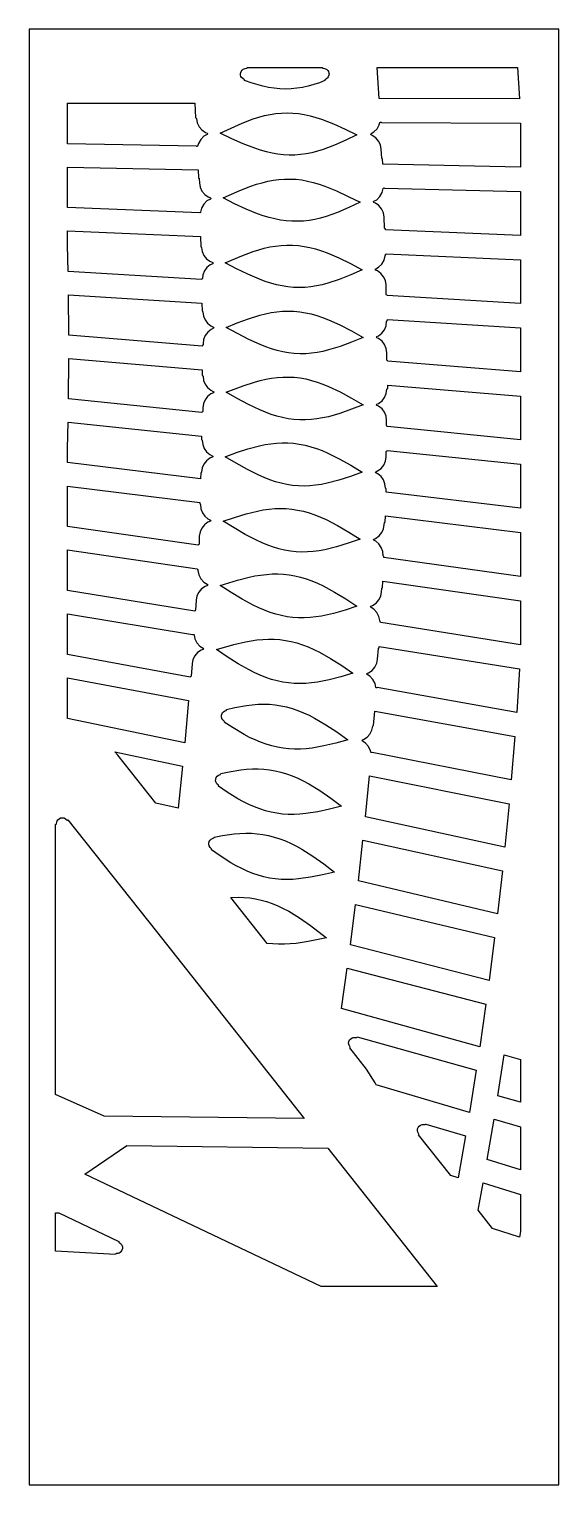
# Model space of a CAD drawing. Extents: x 0 to 400, y 0 to 1100.
import ezdxf

# ---------------------------------------------------------------- set-up
doc = ezdxf.new("R2010")
doc.units = 0
doc.layers.add('CUT', color=1, linetype='CONTINUOUS')
doc.layers.add('OUTLINE', color=7, linetype='CONTINUOUS')

msp = doc.modelspace()

# ---------------------------------------------------------------- linework, layer by layer
at = {"layer": 'CUT'}
for points in [[(223.48, 1061.78), (223.35, 1061.58), (223.36, 1061.13), (219.21, 1059.47), (214.99, 1058.06), (210.75, 1056.89), (206.49, 1055.95), (202.23, 1055.28), (197.95, 1054.87), (193.66, 1054.74), (189.35, 1054.88), (185.04, 1055.29), (180.7, 1055.95), (176.36, 1056.87), (167.64, 1059.36), (163.28, 1060.9), (162.68, 1061.14), (162.69, 1061.58), (162.57, 1061.77), (161.24, 1062.57), (160.35, 1063.52), (159.94, 1064.28), (159.68, 1065.11), (159.61, 1066.41), (159.78, 1067.25), (160.1, 1068.06), (160.86, 1069.1), (161.53, 1069.65), (162.3, 1070.07), (163.13, 1070.31), (164.24, 1070.45), (164.43, 1070.59), (164.59, 1071), (221.45, 1071), (221.61, 1070.59), (221.8, 1070.45), (222.91, 1070.31), (223.74, 1070.07), (224.85, 1069.4), (225.46, 1068.78), (225.94, 1068.06), (226.37, 1066.83), (226.45, 1065.98), (226.36, 1065.11), (225.91, 1063.89), (225.42, 1063.18), (224.8, 1062.57)], [(368.83, 1071), (370.39, 1047.28), (264.42, 1047.64), (262.9, 1071)], [(127.74, 1012.72), (127.24, 1011.48), (126.82, 1011.29), (126.59, 1011.32), (126.27, 1011.6), (29, 1013.4), (29, 1044.02), (125.05, 1044.05), (125.65, 1032.9), (126.04, 1032.79), (126.28, 1032.41), (126.88, 1029.18), (128.3, 1026.25), (130.41, 1023.78), (133.11, 1021.96), (134.54, 1021.41), (134.75, 1021.01), (134.73, 1020.79), (134.45, 1020.44), (131.97, 1019.02), (129.59, 1016.6), (127.96, 1013.61)], [(194.74, 1036.72), (199.05, 1036.57), (203.38, 1036.15), (207.73, 1035.46), (212.09, 1034.51), (216.48, 1033.32), (220.88, 1031.9), (229.73, 1028.49), (238.62, 1024.48), (247.54, 1020.14), (239.06, 1016.01), (230.59, 1012.2), (222.09, 1008.98), (217.84, 1007.67), (213.57, 1006.58), (209.3, 1005.73), (205.02, 1005.14), (200.73, 1004.82), (196.43, 1004.77), (192.12, 1005), (187.8, 1005.49), (183.47, 1006.25), (179.13, 1007.25), (174.8, 1008.48), (170.45, 1009.92), (161.74, 1013.32), (153.01, 1017.21), (144.29, 1021.34), (152.59, 1025.28), (160.91, 1028.98), (169.28, 1032.17), (173.48, 1033.51), (177.7, 1034.64), (181.93, 1035.54), (186.18, 1036.2), (190.45, 1036.59)], [(265.7, 1029.75), (266.01, 1029.48), (371, 1028.91), (371, 995.65), (267.09, 998.02), (266.89, 1001.95), (266.46, 1002.1), (266.26, 1002.52), (265.91, 1009.25), (265.31, 1012.48), (263.91, 1015.42), (261.79, 1017.89), (259.1, 1019.73), (258.19, 1020.09), (257.98, 1020.48), (258, 1020.71), (258.28, 1021.06), (260.38, 1022.27), (262.78, 1024.74), (264.4, 1027.77), (264.93, 1029.39), (265.24, 1029.73)], [(29, 965.15), (29, 995.71), (127.64, 993.69), (127.88, 987.46), (128.31, 987.3), (128.5, 986.88), (128.63, 983.73), (129.18, 980.51), (130.53, 977.56), (132.61, 975.07), (135.25, 973.21), (136.94, 972.54), (137.14, 972.14), (137.11, 971.91), (136.83, 971.57), (134.28, 970.16), (131.86, 967.74), (130.19, 964.76), (129.46, 961.68), (129.36, 961.46), (128.94, 961.22)], [(218.96, 982.91), (223.34, 981.41), (232.15, 977.81), (240.99, 973.63), (249.86, 969.12), (241.31, 965.16), (232.76, 961.53), (224.21, 958.48), (219.92, 957.25), (215.64, 956.25), (211.35, 955.49), (207.05, 954.99), (202.75, 954.76), (198.44, 954.8), (194.14, 955.11), (189.82, 955.69), (185.5, 956.53), (181.17, 957.62), (176.84, 958.94), (172.51, 960.46), (163.84, 964.03), (155.16, 968.1), (146.48, 972.41), (159.05, 977.98), (167.46, 981.28), (171.67, 982.72), (175.9, 983.97), (180.14, 985.02), (184.4, 985.83), (188.66, 986.4), (192.94, 986.7), (197.24, 986.74), (201.55, 986.51), (205.88, 986), (210.22, 985.22), (214.59, 984.19)], [(267.33, 979.5), (267.61, 979.88), (267.85, 979.96), (268.25, 979.84), (371, 977.29), (371, 944.08), (269.05, 948.39), (269.02, 949.08), (268.59, 949.24), (268.4, 949.66), (268.09, 957.98), (267.54, 961.21), (266.19, 964.16), (264.12, 966.66), (261.48, 968.53), (260.29, 969.02), (260.09, 969.42), (260.12, 969.64), (260.4, 969.99), (262.47, 971.12), (264.91, 973.53), (266.6, 976.51)], [(130.58, 911.28), (130.2, 911.14), (130.21, 910.86), (29.42, 916.93), (29, 936.81), (29, 947.48), (129.45, 943.32), (129.63, 935.56), (130.02, 935.43), (130.24, 935.05), (130.72, 931.89), (131.98, 928.97), (133.93, 926.47), (136.46, 924.55), (138.65, 923.6), (138.83, 923.18), (138.66, 922.75), (136.78, 921.87), (134.3, 919.9), (132.41, 917.36), (131.22, 914.43), (130.79, 911.66)], [(220.67, 932.5), (225.05, 930.91), (233.81, 927.14), (242.6, 922.78), (251.41, 918.1), (242.79, 914.31), (234.17, 910.86), (225.56, 907.99), (221.25, 906.85), (216.95, 905.94), (212.64, 905.27), (208.33, 904.85), (204.02, 904.7), (199.71, 904.83), (195.4, 905.23), (191.09, 905.9), (186.77, 906.82), (182.46, 908), (178.15, 909.4), (173.83, 911.01), (165.2, 914.75), (156.57, 918.99), (147.95, 923.47), (160.62, 928.78), (169.09, 931.92), (173.33, 933.26), (177.58, 934.43), (181.84, 935.39), (186.11, 936.11), (190.39, 936.59), (194.68, 936.82), (198.98, 936.77), (203.3, 936.44), (207.63, 935.85), (211.96, 934.99), (216.32, 933.87)], [(269.21, 929.82), (269.59, 929.95), (269.58, 930.22), (371, 925.73), (371, 892.55), (270.27, 898.76), (270.27, 898.96), (269.88, 899.08), (269.66, 899.47), (269.49, 906.71), (268.99, 909.94), (267.69, 912.9), (265.67, 915.41), (263.08, 917.32), (261.62, 917.94), (261.43, 918.35), (261.57, 918.77), (261.75, 918.91), (263.83, 920), (266.32, 922.38), (268.05, 925.33), (268.92, 928.69), (269, 929.43)], [(131.33, 861.37), (131.26, 861.11), (131.11, 860.94), (130.74, 860.81), (130.74, 860.53), (29.93, 868.71), (29.7, 899.25), (130.49, 892.97), (130.54, 886.95), (130.92, 886.82), (131.14, 886.44), (131.58, 883.21), (132.8, 880.26), (134.75, 877.73), (137.27, 875.77), (139.34, 874.84), (139.51, 874.42), (139.34, 874), (137.36, 873.09), (134.85, 871.11), (132.93, 868.54), (131.74, 865.57), (131.33, 862.36)], [(199.98, 886.81), (204.3, 886.4), (208.62, 885.72), (212.95, 884.77), (217.28, 883.56), (221.63, 882.11), (225.98, 880.43), (234.7, 876.49), (243.43, 871.96), (252.18, 867.1), (243.49, 863.5), (234.82, 860.22), (226.15, 857.54), (221.83, 856.48), (217.5, 855.66), (213.18, 855.07), (208.86, 854.74), (204.54, 854.69), (200.22, 854.9), (195.91, 855.38), (191.6, 856.14), (187.3, 857.15), (183, 858.41), (178.7, 859.9), (174.41, 861.59), (165.82, 865.51), (157.25, 869.92), (148.69, 874.56), (157.19, 877.97), (165.71, 881.15), (174.24, 883.83), (178.52, 884.91), (182.79, 885.78), (187.08, 886.42), (191.37, 886.81), (195.68, 886.95)], [(270.12, 879.67), (270.55, 879.84), (270.54, 880.61), (371, 874.21), (371, 841.05), (270.77, 849.18), (270.77, 849.37), (270.39, 849.49), (270.17, 849.88), (270.12, 855.47), (269.68, 858.69), (268.43, 861.65), (266.45, 864.2), (263.9, 866.16), (262.44, 866.8), (262.26, 867.22), (262.43, 867.65), (263.87, 868.32), (266.41, 870.3), (268.34, 872.88), (269.54, 875.86), (269.95, 879.24)], [(131.02, 810.87), (130.87, 810.7), (130.49, 810.57), (130.49, 810.27), (29.7, 820.55), (29.93, 851.04), (130.74, 842.67), (130.71, 838.34), (131.09, 838.2), (131.3, 837.82), (131.69, 834.61), (132.85, 831.65), (134.73, 829.1), (137.19, 827.11), (139.07, 826.26), (139.38, 825.93), (139.42, 825.7), (139.24, 825.28), (137.32, 824.44), (134.78, 822.48), (132.81, 819.94), (131.56, 816.99), (131.12, 813.77), (131.1, 811.19)], [(221.83, 831.77), (226.15, 830), (234.82, 825.89), (243.49, 821.19), (252.18, 816.16), (243.43, 812.74), (234.7, 809.64), (225.98, 807.13), (221.63, 806.17), (217.28, 805.43), (212.95, 804.93), (208.62, 804.7), (204.3, 804.72), (199.98, 805.02), (195.68, 805.6), (191.37, 806.43), (187.08, 807.53), (182.79, 808.88), (178.52, 810.45), (174.24, 812.23), (165.71, 816.31), (157.19, 820.89), (148.69, 825.7), (161.53, 830.48), (170.11, 833.27), (174.41, 834.44), (178.7, 835.43), (183, 836.21), (187.3, 836.76), (191.6, 837.07), (195.91, 837.12), (200.22, 836.9), (204.54, 836.4), (208.86, 835.63), (213.18, 834.6), (217.5, 833.3)], [(266.47, 819.16), (268.46, 821.72), (269.71, 824.69), (270.15, 827.94), (270.37, 828.32), (270.75, 828.45), (270.77, 831.04), (371, 822.71), (371, 789.55), (270.54, 799.64), (270.54, 799.81), (270.16, 799.94), (269.94, 800.37), (269.97, 804.3), (269.57, 807.52), (268.37, 810.49), (266.45, 813.06), (263.93, 815.05), (262.67, 815.6), (262.35, 815.93), (262.31, 816.16), (262.49, 816.58), (263.91, 817.21)], [(29, 772.42), (29, 783.09), (29.42, 802.9), (130.21, 792.43), (130.15, 789.81), (130.53, 789.67), (130.67, 789.5), (131.07, 786.09), (132.18, 783.12), (134.02, 780.54), (136.44, 778.5), (138.33, 777.6), (138.63, 777.27), (138.67, 777.04), (138.62, 776.82), (138.29, 776.5), (136.54, 775.81), (133.96, 773.89), (131.96, 771.39), (130.67, 768.44), (130.17, 765.2), (129.94, 764.82), (129.56, 764.7), (129.45, 760.09)], [(221.25, 781.49), (225.56, 779.64), (234.17, 775.36), (242.79, 770.49), (251.41, 765.3), (242.6, 762.05), (233.81, 759.14), (225.05, 756.81), (220.67, 755.94), (216.32, 755.29), (211.96, 754.88), (207.63, 754.73), (203.3, 754.84), (198.98, 755.23), (194.68, 755.89), (190.39, 756.81), (186.11, 758), (181.84, 759.43), (177.58, 761.08), (173.33, 762.95), (164.85, 767.19), (156.39, 771.93), (147.95, 776.91), (156.57, 779.97), (165.2, 782.79), (173.83, 785.12), (178.15, 786.02), (182.46, 786.71), (186.77, 787.18), (191.09, 787.4), (195.4, 787.36), (199.71, 787.05), (204.02, 786.47), (208.33, 785.61), (212.64, 784.49), (216.95, 783.11)], [(269.88, 781.11), (270.26, 781.22), (270.27, 781.53), (371, 771.21), (371, 738.03), (269.58, 750.19), (269.63, 752.62), (269.26, 752.76), (269.05, 753.15), (268.7, 756.37), (267.57, 759.35), (265.7, 761.95), (263.23, 763.99), (261.72, 764.73), (261.56, 765.16), (261.75, 765.58), (263.14, 766.16), (265.74, 768.08), (267.75, 770.59), (269.06, 773.55), (269.56, 776.77), (269.66, 780.73)], [(128.51, 716.83), (128.27, 710.81), (128.03, 710.41), (127.65, 710.29), (127.64, 710.02), (29, 724.19), (29, 754.75), (128.9, 742.29), (128.86, 741.38), (129.24, 741.23), (129.44, 740.84), (129.73, 737.6), (130.81, 734.61), (132.61, 731.99), (135.03, 729.92), (136.99, 728.92), (137.14, 728.49), (136.95, 728.08), (135.06, 727.32), (132.44, 725.44), (130.39, 722.96), (129.06, 720.04)], [(198.44, 737.29), (202.75, 736.62), (207.05, 735.68), (211.35, 734.48), (215.64, 733.01), (219.92, 731.31), (224.21, 729.37), (232.76, 724.93), (241.31, 719.89), (249.86, 714.53), (240.99, 711.47), (232.15, 708.74), (223.34, 706.59), (218.96, 705.81), (214.59, 705.25), (210.22, 704.93), (205.88, 704.87), (201.55, 705.07), (197.24, 705.54), (192.94, 706.29), (188.66, 707.3), (184.4, 708.56), (180.14, 710.08), (175.9, 711.82), (171.67, 713.76), (163.25, 718.17), (154.86, 723.07), (146.48, 728.21), (155.16, 731.09), (163.84, 733.74), (172.51, 735.88), (176.84, 736.7), (181.17, 737.3), (185.5, 737.68), (189.82, 737.81), (194.14, 737.69)], [(268.87, 727.33), (269.05, 732.11), (371, 719.68), (371, 686.47), (267.89, 700.83), (267.92, 701.53), (267.5, 701.72), (267.38, 701.92), (267.04, 705.38), (265.94, 708.38), (264.12, 711), (261.68, 713.06), (260.25, 713.8), (260.09, 714.23), (260.28, 714.64), (261.62, 715.18), (264.26, 717.06), (266.32, 719.55), (267.66, 722.49), (268.21, 725.72), (268.31, 726.98), (268.44, 727.17)], [(125.45, 660.5), (125.07, 660.4), (125.05, 660.08), (29, 675.89), (29, 706.51), (126.81, 692.26), (126.8, 692.04), (127.17, 691.89), (127.31, 691.71), (127.41, 690.91), (128.12, 687.55), (129.69, 684.54), (132.03, 682.07), (134.53, 680.59), (134.8, 680.24), (134.82, 680.01), (134.62, 679.62), (132.85, 678.94), (130.2, 677.11), (128.11, 674.66), (126.72, 671.75), (126.12, 668.55), (125.69, 660.87)], [(217.84, 681.24), (222.09, 679.22), (230.59, 674.61), (239.06, 669.41), (247.54, 663.89), (238.62, 661.01), (229.73, 658.47), (220.88, 656.5), (216.48, 655.81), (212.09, 655.34), (207.73, 655.11), (203.38, 655.13), (199.05, 655.42), (194.74, 655.98), (190.45, 656.81), (186.18, 657.9), (181.93, 659.26), (177.7, 660.85), (173.48, 662.67), (169.28, 664.7), (160.91, 669.27), (152.59, 674.34), (144.29, 679.63), (157.37, 683.61), (166.09, 685.86), (170.45, 686.77), (174.8, 687.49), (179.13, 688.01), (183.47, 688.3), (187.8, 688.34), (192.12, 688.13), (196.43, 687.64), (200.73, 686.89), (205.02, 685.87), (209.3, 684.58), (213.57, 683.03)], [(266.07, 674.79), (266.2, 677.2), (266.4, 677.61), (266.83, 677.76), (267.09, 682.8), (371, 668.11), (371, 634.84), (265.48, 651.6), (265.49, 651.84), (265.12, 651.99), (264.98, 652.17), (264.18, 656.18), (262.59, 659.21), (260.23, 661.69), (258.17, 662.9), (257.9, 663.25), (257.88, 663.48), (258.09, 663.87), (259.32, 664.35), (261.98, 666.19), (264.08, 668.65), (265.47, 671.57)], [(122.33, 611.04), (122.08, 610.68), (121.7, 610.58), (121.68, 610.3), (29, 627.5), (29, 658.19), (123.45, 642.46), (123.74, 642.68), (124.2, 642.64), (124.38, 642.49), (124.52, 642.19), (125.06, 639.31), (126.57, 636.28), (128.85, 633.77), (131.34, 632.21), (131.5, 632.06), (131.62, 631.63), (131.41, 631.24), (129.9, 630.69), (127.22, 628.9), (125.08, 626.48), (123.65, 623.6), (123, 620.41)], [(214.99, 631.31), (219.21, 629.21), (227.65, 624.44), (236.05, 619.08), (244.45, 613.39), (235.48, 610.7), (226.54, 608.34), (217.66, 606.56), (213.25, 605.96), (208.85, 605.57), (204.48, 605.43), (200.13, 605.54), (195.8, 605.92), (191.49, 606.57), (187.21, 607.48), (182.96, 608.66), (178.72, 610.1), (174.51, 611.77), (170.31, 613.68), (166.14, 615.79), (157.84, 620.52), (149.58, 625.74), (141.36, 631.19), (154.51, 634.9), (163.28, 636.96), (167.64, 637.78), (172, 638.42), (176.36, 638.84), (180.7, 639.05), (185.04, 639), (189.35, 638.7), (193.66, 638.14), (197.95, 637.3), (202.23, 636.19), (206.49, 634.81), (210.75, 633.18)], [(263.17, 624), (263.71, 631.95), (263.91, 632.36), (264.35, 632.51), (264.42, 633.61), (370.39, 616.58), (368.16, 583.64), (262.83, 602.42), (262.54, 602.2), (262.08, 602.24), (261.78, 602.59), (261.2, 605.53), (259.65, 608.57), (257.35, 611.08), (255.34, 612.31), (255.07, 612.66), (255.05, 612.89), (255.26, 613.28), (256.24, 613.65), (258.94, 615.45), (261.09, 617.88), (262.53, 620.79)], [(117.53, 560.71), (29, 578.99), (29, 609.78), (120.29, 592.66)], [(145.53, 579.1), (145.2, 580.32), (145.23, 581.59), (145.64, 582.81), (146.09, 583.53), (146.67, 584.15), (147.74, 584.84), (148.78, 585.23), (148.93, 585.4), (148.99, 585.84), (155.32, 587.35), (164.1, 588.96), (168.48, 589.5), (172.84, 589.84), (177.19, 589.96), (181.52, 589.82), (185.84, 589.44), (190.14, 588.78), (194.42, 587.86), (198.68, 586.66), (202.93, 585.21), (207.17, 583.49), (211.38, 581.54), (215.58, 579.36), (223.95, 574.43), (232.28, 568.91), (240.59, 563.07), (231.57, 560.57), (222.6, 558.39), (213.68, 556.79), (209.26, 556.28), (204.85, 555.99), (200.47, 555.94), (196.12, 556.13), (191.79, 556.6), (187.49, 557.33), (183.23, 558.33), (178.99, 559.59), (174.77, 561.11), (170.58, 562.87), (166.41, 564.85), (162.27, 567.04), (154.03, 571.93), (147.33, 576.33), (147.42, 576.53), (147.34, 576.98), (146.2, 578.01)], [(259.75, 573.79), (260.14, 573.89), (261.01, 584.58), (366.81, 565.51), (364.09, 532.69), (258.95, 553.5), (258.68, 553.31), (258.22, 553.35), (257.93, 553.71), (257.66, 554.65), (256.21, 557.86), (253.97, 560.5), (251.82, 561.93), (251.57, 562.29), (251.56, 562.51), (251.77, 562.9), (252.39, 563.14), (255.13, 564.89), (257.31, 567.3), (258.8, 570.17), (259.5, 573.42)], [(67.01, 551.36), (64.64, 553.82), (115.87, 543.14), (112.62, 511.32), (95.71, 515.17)], [(140.87, 533.34), (141.29, 534.55), (142.04, 535.59), (143.06, 536.36), (144.43, 536.9), (144.58, 537.08), (144.64, 537.51), (151.01, 538.89), (159.82, 540.31), (164.21, 540.77), (168.58, 541.02), (172.93, 541.04), (177.26, 540.83), (181.58, 540.35), (185.87, 539.61), (190.14, 538.6), (194.39, 537.33), (198.62, 535.79), (202.83, 533.99), (207.02, 531.96), (211.19, 529.7), (219.49, 524.6), (227.74, 518.93), (235.97, 512.94), (226.91, 510.63), (217.89, 508.64), (208.95, 507.22), (204.51, 506.8), (200.1, 506.6), (195.72, 506.63), (191.37, 506.92), (187.05, 507.47), (182.76, 508.29), (178.5, 509.37), (174.27, 510.72), (170.08, 512.31), (165.91, 514.16), (161.77, 516.22), (157.66, 518.49), (149.49, 523.53), (142.87, 528.04), (142.97, 528.47), (142.89, 528.69), (141.78, 529.74), (141.12, 530.84), (140.81, 532.07)], [(256.89, 535.72), (362.47, 514.63), (359.26, 481.94), (253.9, 504.84)], [(29.05, 502.31), (29.24, 502.42), (96.1, 418.12), (207.75, 276.93), (56.61, 278.68), (20, 295.01), (20, 499.12), (20.41, 499.28), (20.55, 499.47), (20.79, 501), (21.13, 501.81), (21.61, 502.53), (22.58, 503.4), (23.76, 503.94), (25.04, 504.12), (26.33, 503.92), (27.5, 503.35), (28.6, 502.34)], [(135.73, 484.87), (136.05, 486.11), (136.72, 487.2), (137.33, 487.8), (138.05, 488.27), (139.45, 488.8), (139.61, 488.96), (139.69, 489.4), (145.97, 490.63), (154.81, 491.87), (159.21, 492.24), (163.59, 492.4), (167.94, 492.34), (172.27, 492.03), (176.58, 491.47), (180.86, 490.64), (185.12, 489.55), (189.36, 488.19), (193.56, 486.57), (197.75, 484.69), (201.91, 482.58), (206.04, 480.24), (214.27, 475), (222.44, 469.17), (230.58, 463.03), (221.48, 460.9), (212.43, 459.1), (203.46, 457.87), (199.01, 457.54), (194.6, 457.43), (190.22, 457.55), (185.87, 457.92), (181.55, 458.56), (177.27, 459.46), (173.03, 460.63), (168.82, 462.06), (164.65, 463.74), (160.51, 465.66), (156.4, 467.8), (152.32, 470.14), (144.22, 475.34), (137.7, 479.95), (137.79, 480.15), (137.73, 480.6), (136.63, 481.67), (136, 482.78), (135.77, 483.6)], [(353.68, 431.4), (248.6, 456.31), (252.04, 487.05), (357.36, 463.95)], [(179.36, 440.73), (183.58, 439.29), (187.76, 437.59), (191.92, 435.63), (196.05, 433.44), (204.23, 428.41), (212.35, 422.69), (224.44, 413.35), (210.75, 410.56), (201.71, 409.2), (197.23, 408.76), (192.78, 408.52), (188.36, 408.5), (183.97, 408.71), (179.69, 409.17), (152.25, 443.85), (157.85, 444.01), (162.21, 443.85), (166.54, 443.46), (170.84, 442.81), (175.12, 441.91)], [(246.49, 438.6), (351.51, 413.5), (347.35, 381.11), (242.59, 408.01)], [(340.26, 331.08), (235.87, 359.95), (240.22, 390.38), (344.91, 363.3)], [(246.89, 338), (247.33, 338.08), (247.58, 338.43), (337.57, 313.37), (332.44, 281.34), (261.99, 302.22), (261.4, 303.78), (254.83, 314.12), (242.08, 330.25), (242.3, 330.63), (242.29, 330.86), (241.58, 332.14), (241.35, 332.96), (241.27, 333.8), (241.46, 335.06), (242.01, 336.21), (242.85, 337.15), (243.93, 337.82), (244.75, 338.07), (245.59, 338.17)], [(371, 289.17), (354, 294.08), (358.77, 324.83), (371, 321.5)], [(371, 238.1), (345.92, 245.84), (351.13, 276.4), (371, 270.61)], [(298.03, 272.41), (299.01, 272.26), (299.41, 272.48), (299.5, 272.68), (329.48, 263.73), (323.88, 231.91), (318.38, 233.65), (294.05, 264.46), (294.27, 264.83), (294.26, 265.06), (293.52, 266.41), (293.23, 267.66), (293.31, 268.94), (293.75, 270.13), (294.51, 271.16), (295.55, 271.92), (296.76, 272.34)], [(225.53, 254.42), (307.98, 150), (220.58, 150), (42.18, 234.67), (73.77, 256.54)], [(342.8, 228.26), (371, 219.51), (371, 191.44), (370.16, 187.07), (349.91, 193.71), (338.98, 207.56)], [(68.69, 175.61), (67.96, 175.17), (67.14, 174.89), (65.61, 174.73), (65.42, 174.6), (65.24, 174.2), (20, 176.59), (20, 205.69), (22.45, 205.61), (67.71, 183.94), (67.65, 183.72), (67.79, 183.29), (69.06, 182.41), (69.64, 181.76), (70.08, 181.02), (70.45, 179.78), (70.44, 178.49), (70.06, 177.26), (69.61, 176.52)]]:
    msp.add_lwpolyline(points, close=True, dxfattribs=at)
at = {"layer": 'OUTLINE'}
msp.add_lwpolyline([(0, 0), (400, 0), (400, 1100), (0, 1100)], close=True, dxfattribs=at)

doc.saveas('drawing.dxf')
